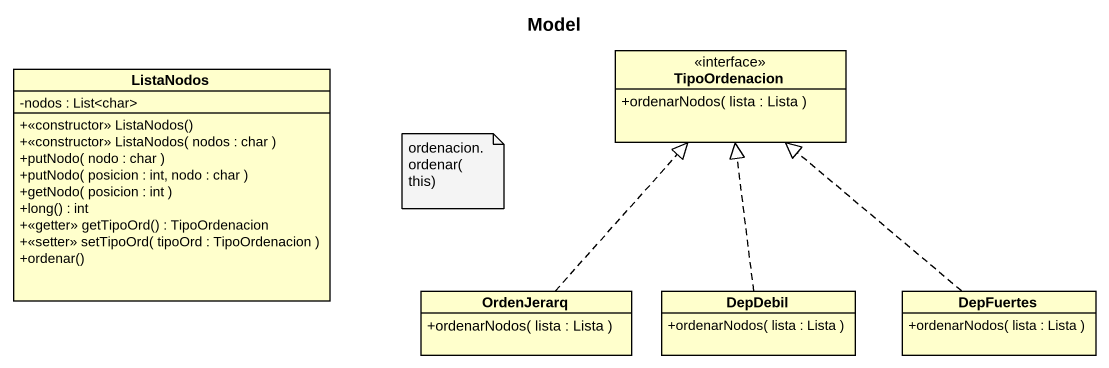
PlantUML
@startuml
title Model
hide circle
hide empty members
skinparam classAttributeIconSize 0
interface TipoOrdenacion {
  +ordenarNodos( lista : Lista )
}
class ListaNodos {
  -nodos : List<char>
  +<<constructor>> ListaNodos()
  +<<constructor>> ListaNodos( nodos : char )
  +putNodo( nodo : char )
  +putNodo( posicion : int, nodo : char )
  +getNodo( posicion : int )
  +long() : int
  +<<getter>> getTipoOrd() : TipoOrdenacion
  +<<setter>> setTipoOrd( tipoOrd : TipoOrdenacion )
  +ordenar()
}
class OrdenJerarq {
  +ordenarNodos( lista : Lista )
}
class DepDebil {
  +ordenarNodos( lista : Lista )
}
class DepFuertes {
  +ordenarNodos( lista : Lista )
}
OrdenJerarq .up.|> TipoOrdenacion
DepDebil .up.|> TipoOrdenacion
DepFuertes .up.|> TipoOrdenacion
note as N1
  ordenacion.ordenar(this)
end note
@enduml
